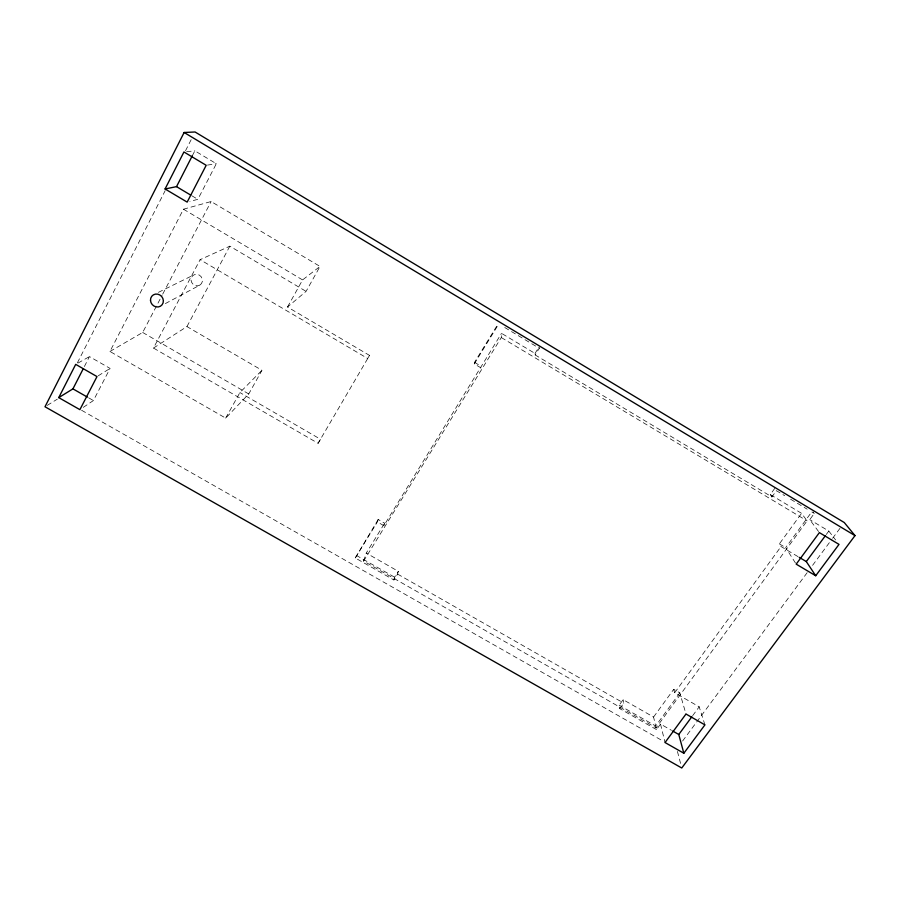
<?xml version="1.0" encoding="UTF-8"?>
<svg xmlns="http://www.w3.org/2000/svg" width="900" height="900" viewBox="0 0 900 900"><rect width="100%" height="100%" fill="white"/><g stroke="black" fill="none" stroke-linecap="round" stroke-linejoin="round"><path stroke-width="0.67" stroke-dasharray="4.5 3.38" d="M774.754 488.363L770.31 494.584L801.574 513.337L807.086 520.864L656.111 727.808L363.589 561.105L501.3 337.556L501.514 333.326L535.005 353.419L535.151 354.938L771.93 496.946L776.408 490.691L784.688 495.675M383.873 525.69L384.649 523.204L378.18 519.491L377.359 521.955L383.873 525.69L501.514 333.326M481.005 367.909L474.277 363.904L474.525 362.34L498.161 323.786M378.18 519.491L355.275 557.977L393.907 579.982L397.609 574.087L398.306 571.342L366.277 553.061L384.649 523.204M393.907 579.982L394.627 577.204L398.306 571.342M363.589 561.105L366.277 553.061M77.389 362.812L165.184 190.643M185.535 150.716L191.261 139.489M84.386 366.514L89.471 356.591L110.081 368.426L93.409 400.545L83.272 407.374M192.319 155.768L194.85 150.829L216.338 163.721L197.854 199.339L189.833 201.42M153.484 348.053L186.941 326.588L261.968 370.294L248.749 393.952L225.675 418.118L109.946 351.461L183.465 209.205L211.106 201.532L320.017 266.434L306.079 291.375L287.505 307.012L369.529 355.41L318.094 443.306L153.484 348.053L200.115 259.673L229.826 246.184L306.079 291.375M109.946 351.461L142.672 332.46L162.034 295.414M162.686 294.176L211.106 201.532M186.941 326.588L229.826 246.184M225.675 418.118L239.906 392.558L261.968 370.294M287.505 307.012L302.58 279.911L320.017 266.434M318.094 443.306L320.512 439.245L239.906 392.558M369.529 355.41L367.684 358.493L200.115 259.673M355.275 557.977L377.359 521.955M474.277 363.904L498.791 323.933M535.005 353.419L539.145 346.815L539.325 348.289L535.151 354.938M656.494 729.585L619.808 708.683L619.166 705.195L623.126 699.66L653.569 717.041L656.494 729.585L660.51 724.072L671.479 730.327M619.808 708.683L623.779 703.114L623.126 699.66M653.569 717.041L673.706 689.332L679.815 692.842L685.991 714.026M798.019 556.639L781.043 546.536L779.389 543.881L801.574 513.337M704.925 724.871L699.188 706.815L674.674 692.741L781.043 546.536M679.815 692.842L655.65 725.985L619.166 705.195M795.454 562.995L785.678 547.627L811.586 512.089M818.572 531.54L809.752 519.637L814.275 513.439L813.026 511.796M692.663 715.669L699.188 706.815M826.301 534.454L828.81 531.056L809.752 519.637M682.605 741.004L807.592 572.085M812.599 565.324L831.758 539.426M832.59 538.301L840.926 527.04M98.19 375.829L110.081 368.426M47.239 405.371L57.341 399.139M77.996 363.071L89.471 356.591M165.375 303.57L199.811 285.142A5.951 5.569 49.9 0 0 199.35 275.108A5.951 5.569 49.9 0 0 191.002 279.956A5.951 5.569 49.9 0 0 199.811 285.142M158.422 292.354L193.624 274.995M207.461 165.094L216.338 163.721M186.671 151.684L194.85 150.829M81.585 410.265L663.322 741.24M88.594 397.8L93.409 400.545M397.609 574.087L623.779 703.114M356.22 555.311L394.627 577.204M142.672 332.46L248.749 393.952M474.525 362.34L481.207 366.322M779.389 543.881L785.678 547.627M191.925 195.817L197.854 199.339M183.465 209.205L302.58 279.911M501.3 337.556L807.086 520.864M504.754 327.521L539.325 348.289M790.605 499.23L807.176 509.175M811.913 512.021L814.275 513.439M828.81 531.056L835.616 539.944M770.31 494.584L771.93 496.946M673.706 689.332L674.674 692.741M677.43 751.433L681.086 765.45M660.51 724.072L665.033 742.534"/><path stroke-width="1.35" d="M184.129 132.48L45 406.766L681.75 768.004L855 535.613L844.256 522.529L195.075 131.996L184.129 132.48L855 535.613M58.748 397.62L75.701 364.365L96.998 376.571L79.897 409.657L58.748 397.62L72.934 388.868L83.115 369M165.071 188.977L183.938 151.965L206.19 165.296L187.166 202.106L165.071 188.977L176.513 186.638L190.744 195.109M176.513 186.638L192.319 155.768M683.842 753.244L665.033 742.534L685.991 714.026L704.925 724.871L683.842 753.244L678.78 734.49L691.841 716.783M815.715 575.752L796.196 564.154L819.371 532.62L839.014 544.387L815.715 575.752L806.31 561.566L825.469 535.579M72.934 388.868L87.39 397.114M672.694 731.014L678.78 734.49M799.211 557.347L806.31 561.566M150.491 300.386A6.716 6.221 47.8 0 0 160.459 306.202A6.716 6.221 47.8 0 0 159.829 294.964A6.716 6.221 47.8 0 0 150.491 300.386"/></g></svg>
